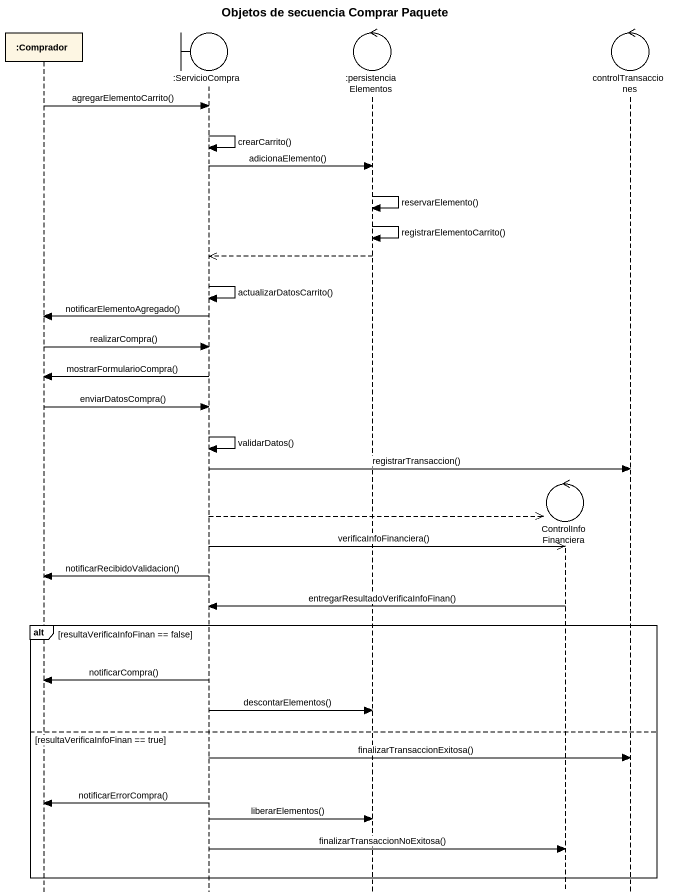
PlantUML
@startuml
title Objetos de secuencia Comprar Paquete
hide footbox
participant ":Comprador" as Comprador
boundary ":ServicioCompra" as ServicioCompra
control ":persistenciaElementos" as persistenciaElementos
control ControlInfoFinanciera
control controlTransacciones

Comprador -> ServicioCompra : agregarElementoCarrito()
ServicioCompra -> ServicioCompra : crearCarrito()
ServicioCompra -> persistenciaElementos : adicionaElemento()
persistenciaElementos -> persistenciaElementos : reservarElemento()
persistenciaElementos -> persistenciaElementos : registrarElementoCarrito()
persistenciaElementos -->> ServicioCompra
ServicioCompra -> ServicioCompra : actualizarDatosCarrito()
ServicioCompra -> Comprador : notificarElementoAgregado()
Comprador -> ServicioCompra : realizarCompra()
ServicioCompra -> Comprador : mostrarFormularioCompra()
Comprador -> ServicioCompra : enviarDatosCompra()
ServicioCompra -> ServicioCompra : validarDatos()
ServicioCompra -> controlTransacciones : registrarTransaccion()
ServicioCompra -->> ControlInfoFinanciera **
ServicioCompra ->> ControlInfoFinanciera : verificaInfoFinanciera()
ServicioCompra -> Comprador : notificarRecibidoValidacion()
ControlInfoFinanciera -> ServicioCompra : entregarResultadoVerificaInfoFinan()
alt resultaVerificaInfoFinan == false
  ServicioCompra -> Comprador : notificarCompra()
  ServicioCompra -> persistenciaElementos : descontarElementos()
else resultaVerificaInfoFinan == true
  ServicioCompra -> controlTransacciones : finalizarTransaccionExitosa()
  ServicioCompra -> Comprador : notificarErrorCompra()
  ServicioCompra -> persistenciaElementos : liberarElementos()
  ServicioCompra -> ControlInfoFinanciera : finalizarTransaccionNoExitosa()
end
@enduml
